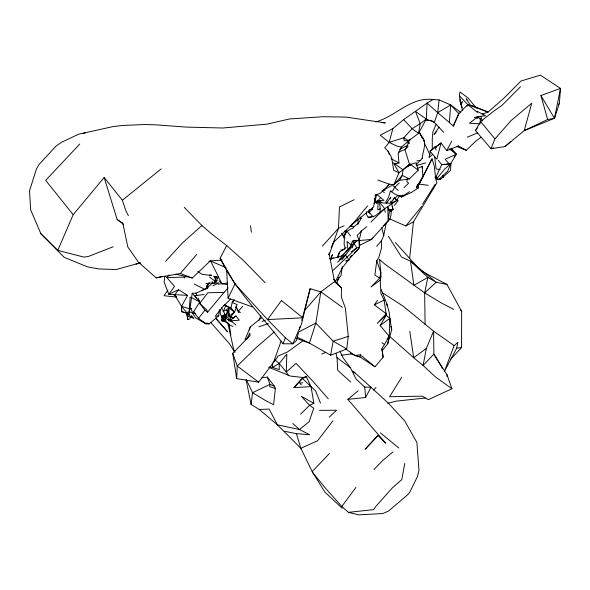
<?xml version="1.0" encoding="UTF-8"?>
<svg xmlns="http://www.w3.org/2000/svg" width="590" height="590" viewBox="0 0 590 590"><rect width="100%" height="100%" fill="white"/><g stroke="black" fill="none" stroke-linecap="round" stroke-linejoin="round"><path stroke-width="0.89" d="M352.628 247.896L352.636 244.533L354.103 243.559M450.627 359.273L461.55 347.562L461.646 311.373L446.991 284.432L422.093 271.452M228.979 315.237L229.053 308.024L224.421 304.469M333.475 279.122L341.463 287.972L341.344 297.028L345.371 308.15L348.292 336.403L346.706 348.963L330.651 355.209L309.425 343.107L297.006 337.074M480.208 122.978L480.334 118.406M215.048 281.703L215.239 276.334M207.687 288.451L207.828 284.867L209.273 282.876M277.536 357.171L258.663 382.158L236.679 378.64L237.239 366.036L232.718 353.307L250.116 335.474L249.784 333.099L246.745 339.316M446.785 164.315L450.878 163.659L450.583 170.348L440.819 179.124L438.584 179.685L436.541 178.947L436.047 176.86L441.755 164.625L450.878 163.659L447.64 171.159L438.584 179.685L436.047 176.86M376.693 201.227L378.094 202.414L377.733 209.848L380.285 208.808M443.68 132.337L434.329 122.359L426.312 119.077L420.183 123.716L412.174 128.65L403.774 137.78L404.209 140.737L408.457 140.796L418.524 133.399L426.312 119.077L427.094 103.117L433.016 99.54L439.1 99.916L450.686 104.932L460.761 112.454M446.954 376.523L447.036 374.82L433.879 354.125L433.598 331.182L403.295 306.284L382.268 292.655M358.152 218.897L357.916 223.19L358.514 222.954L353.056 227.585M341.322 355.283L351.205 353.934L360.018 356.957L374.997 366.766L383.109 357.201L382.276 350.6L387.719 343.741L389.252 336.307L389.82 318.342L386.28 315.252L384.156 300.155L380.934 293.636L380.226 280.125L380.941 276.74L380.816 272.639L379.577 259.357M206.404 288.613L206.552 286.334L209.133 282.942M224.436 315.532L224.583 313.46L221.368 307.656M422.16 167.907L422.278 166.292L417.454 168.482M520.542 86.693L501.729 105.603L493.764 111.097L480.592 121.562L475.488 130.574L491.027 148.732L505.092 146.512L524.215 130.604L554.489 118.295L559.372 103.339L560.5 88.412L540.381 75.136L520.97 81.022L503.41 98.67L488.107 112.056L467.723 104.636L458.887 113.656L453.297 126.098L449.381 122.499L450.686 104.932L437.728 112.675L434.329 122.359L431.548 120.5M328.955 254.828L329.095 253.036M418.391 184.146L418.457 187.878L411.931 192.111L401.569 197.031L395.042 194.125L390.396 191.153L388.552 197.215L385.794 202.156M219.414 309.824L218.735 315.761L209.266 323.814L206.234 323.873L195.57 317.885L193.033 313.718L190.179 306.999L192.2 293.23L196.02 293.178L206.81 288.318L211.294 284.004L213.698 283.016L218.735 282.986L212.776 285.877M419.785 269.63L409.644 258.391L413.435 221.877L436.939 182.708L434.963 176.897M449.381 122.499L437.728 112.675L439.1 99.916M344.685 249.518L344.944 247.092L344.095 244.105L344.405 238.994L342.178 233.765M261.967 377.755L267.344 377.076L274.527 386.325L275.382 388.53L273.59 404.688L265.515 400.551L252.579 392.689L246.281 379.547M236.295 307.921L234.473 312.169L228.964 316.137L230.565 316.815L234.473 312.169L230.97 307.862L232.172 302.515L237.173 304.624L235.727 307.265L238.448 310.937L240.425 312.494L238.323 312.073L238.448 310.937L242.748 306.402M366.287 213.528L366.486 211.795M354.915 355.541L360.276 354.797L360.018 356.957L354.915 355.541L345.924 349.096M191.927 315.812L190.88 317.56L189.043 314.337L190.157 297.242L191.669 297.773M359.089 247.542L359.834 245.211L371.405 239.488L388.198 220.984L389.474 210.416L387.719 206.758L396.768 200.482L397.933 200.784L394.319 205.504M342.259 508.322L324.898 492.104L312.191 471.594L300.848 448.297L277.418 424.829L259.261 409.46L251.082 404.452L252.579 392.689L269.947 384.348L274.527 386.325M386.413 222.179L383.729 235.602L381.28 241.059L381.664 247.498L378.832 257.395L376.774 260.64L374.879 275.154L379.702 278.074L380.941 276.74M164.942 275.95L164.086 281.991L168.806 294.322L187.627 295.361L181.521 306.313L181.698 311.668L187.008 313.209M342.266 266.614L340.968 275.596L337.222 280.464M407.218 179.028L406.842 181.558L408.604 183.195L403.988 187.65M375.631 194.486L373.669 206.898L352.628 224.053L333.999 241.834L332.554 244.179M398.265 152.213L404.924 149.528L407.683 145.317L408.369 140.973M462.508 110.271L460.252 101.598L459.404 95.683L459.994 91.966L467.995 97.925L476.359 108.022M354.148 199.737L339.471 206.928L338.49 228.301L329.102 255.042L329.227 254.157L334.552 281.614L320.864 291.851L315.827 323.091L309.425 343.107L296.114 338.247M390.492 198.926L390.779 197.222L386.317 203.417M330.651 355.209L333.158 341.182L315.827 323.091L299.196 331.757M456.749 348.122L457.788 342.362L454.13 345.622L444.366 371.53L456.749 348.122L461.55 347.562M415.95 164.794L422.211 158.459C422.61 151.21 427.831 142.02 421.408 136.113M461.579 102.048L461.1 104.666L462.619 101.48M404.77 463.452L401.775 479.611L392.321 487.915L375.941 506.286L373.61 509.627L348.461 512.356L341.802 506.456L325.968 488.756L312.855 472.767M454.13 345.622L433.598 331.182L426.349 348.425L423.089 365.468L435.531 376.981L451.933 388.744L428.333 399.681L422.278 396.17L389.584 396.723L401.738 377.246M222.791 318.858L221.914 317.619L222.268 315.82M547.653 119.49L554.489 118.295L560.5 88.412L540.927 95.551L547.653 119.49L524.215 130.604L531.76 103.184L511.191 120.471L494.944 138.879L491.027 148.732L493.55 147.906M425.102 324.478L424.667 292.883L427.839 277.403L410.529 261.134L401.495 257.041L388.404 236.273M226.287 310.871L227.969 310.318L226.088 318.622L224.783 317.715L227.969 310.318L226.361 310.65M341.802 259.925L355.866 241.716L356.22 240.167M181.521 306.313L188.313 314.706L189.715 308.858L181.521 306.313L174.677 294.926L178.586 289.705L187.627 295.361M338.218 257.402L339.479 252.151L346.205 247.535M342.414 307.383L320.864 291.851L310.141 288.724L301.446 324.175L292.824 343.815L283.053 343.778C261.783 315.488 235.447 290.641 220.144 258.221L226.685 245.558L211.508 233.824L201.905 225.52L184.264 207.348M350.357 257.66L358.875 248.545L359.281 247.564L359.045 240.543L361.456 230.897L366.818 226.634M430.317 152.279L428.982 157.633L432.323 154.668M408.42 166.387L408.87 164.625L410.212 165.576M301.792 320.4L310.141 288.724M393.943 184.117L399.6 180.37L409.327 178.932L418.185 170.2L416.149 162.737L410.537 164.44L398.988 172.745L393.685 170.34L391.708 157.7L388.021 151.136L384.724 147.788L389.194 142.36L392.822 128.657L403.604 119.63L427.094 103.117L437.728 112.675M298.481 332.731L296.35 340.651L292.824 343.815L285.383 337.79L267.565 319.574L235.027 283.945L220.144 258.221M299.425 329.205L300.14 326.565M387.719 343.741L391.731 329.618L389.82 318.342L380.13 325.518L389.252 336.307L381.863 348.926L383.109 357.201M436.541 178.947L444.89 168.865L450.878 163.659M477.045 118.317L477.59 116.621L485.592 115.773L477.037 111.23M477.03 118.354L477.59 116.621L478.955 117.734M336.824 283.178L338.889 277.086M249.231 330.098L250.33 326.919L261.289 317.995M221.914 317.619L222.504 315.93M344.538 235.83L346.485 230.366L344.199 231.243M273.731 361.736L281.098 341.153M418.457 187.878L416.37 187.753L417.639 184.353M349.877 247.837L352.341 241.281L354.258 240.344L359.045 240.543L371.405 239.488L373.433 237.342M259.047 320.436L260.854 315.635M283.053 343.778L285.383 337.79M227.865 310.996L229.053 308.024L230.97 307.862L225.786 305.509L223.404 305.436M409.261 142.677L408.87 143.658L408.686 140.118M467.037 106.296L467.723 104.636L459.404 95.683M225.786 305.509L223.286 311.52L229.053 308.024L234.473 312.169M245.027 339.611L250.33 326.919M226.258 320.901L221.988 320.805L221.899 319.773L224.583 313.46L225.948 315.606L221.22 320.038L221.988 320.805L227.202 322.398M377.799 180.061L389.407 184.176L393.877 184.744L398.988 172.745L393.427 162.729L403.022 169.861L402.24 175.451L399.6 180.37M389.828 203.875L391.067 200.969L393.117 209.789L388.891 210.033M113.169 246.782L88.441 256.451L84.046 257.115L57.768 250.403L73.175 214.686L104.165 177.472L122.373 200.261L125.7 210.232L128.369 215.733M335.231 281.732L342.502 267.513L348.668 259.77M337.318 257.129L339.479 252.151M436.172 124.269L432.898 131.784L432.286 138.259L432.271 149.676L429.992 151.21L436.843 159.16L441.047 142.972L446.77 150.679L458.43 145.988L466.27 150.303L475.23 141.689L480.85 137.345M453.297 126.098L458.799 113.641L450.686 104.932M214.222 283.392L215.608 280.265M392.822 128.657L380.24 135.206L389.194 142.36L403.774 137.78L408.457 140.796L410.448 139.528L401.37 147.102L398.184 154.027L398.951 162.995L394.636 163.828M435.708 178.578L434.321 166.336L432.027 158.784L419.202 184.087L428.215 185.297M252.491 306.911L228.079 298.208L235.027 283.945M331.145 247.586L333.999 241.834M330.673 258.671L332.671 254.703L331.381 256.112M419.202 184.087L432.027 158.784M446.77 150.679L451.704 141.209M377.954 435.56L365.24 449.108L377.954 435.56L385.72 443.193L347.842 399.393L365.623 397.476L370.999 387.261L353.292 371.405M351.47 255.271L348.956 259.947L346.485 260.92M357.865 224.436L361.139 218.366L360.121 217.135M416.37 187.753L422.846 176.373L422.278 166.292M399.43 195.887L396.849 200.246M450.391 164.16L456.299 154.248L451.077 148.201M380.13 325.518L386.28 315.252L377.312 323.327L386.258 313.74L374.303 304.846L377.578 300.303M215.498 281.814L218.411 277.138M422.617 204.243L435.169 184.235M206.906 322.981L209.266 323.814L204.826 323.283L198.601 318.29L193.594 311.704L199.811 302.006L198.093 297.994M354.177 242.32L352.739 244.548L355.866 241.716M394.386 197.79L390.868 203.174L396.768 200.482L394.386 197.79L397.933 200.784M390.757 211.648L392.173 209.487M439.115 127.086L434.122 134.38L436.386 131.732M167.988 290.051L164.064 295.738L176.388 297.05L175.245 295.634M221.899 319.773L222.895 318.357M475.488 130.574L477.575 127.61M234.105 299.808L232.172 302.515L234.149 299.794M341.802 506.456L355.858 487.48M223.994 292.448L207.614 312.191L204.944 310.126L199.715 303.408L207.82 292.765L223.994 292.448L228.138 287.868M332.974 420.788L317.545 440.804L300.848 448.297L296.423 433.65L284.292 431.224M198.601 318.29L204.944 310.126M387.121 339.051L389.252 336.307M454.145 157.014L456.299 154.248L451.195 149.005M350.622 246.672L346.072 251.959M339.449 259.556L344.56 253.117L352.636 244.533M558.332 104.636L559.372 103.339M190.88 317.56L187.472 316.011L189.043 314.337M178.586 289.705L168.806 294.322L174.529 286.379L166.867 277.595L169.028 274.925M373.949 203.403L375.078 202.001L378.168 200.563L383.979 200.408L376.553 194.346L375.24 200.88L374.318 198.365M269.372 366.906L272.595 367.393L279.254 363.44L286.814 354.089L286.29 372.054L288.51 375.749M378.168 200.563L380.705 197.436M389.385 218.816L405.839 225.97L421.695 206.426M351.552 225.225L367.577 205.873M104.165 177.472L117.145 219.517L122.779 223.108L127.831 247.004L138.414 262.167L156.239 277.883L180.326 273.502L196.669 254.504M304.403 310.716L320.864 291.851M223.75 318.888L224.783 317.715L231.877 321.86M320.481 403.154L315.643 390.949L311.055 386.627L293.931 387.615L302.84 377.489L306.306 376.678L311.055 386.627L313.865 403.346L309.514 405.249L300.612 414.254M214.458 283.517L217.356 280.228M376.619 246.273L381.28 241.059M322.42 246.096L338.49 228.301L344.088 225.734M393.877 184.744L402.24 175.451L409.327 178.932M165.576 261.333L182.317 243.058L201.905 225.52M361.456 230.897L357.223 235.454L359.045 240.543L359.834 245.211M510.748 141.386L505.092 146.512M79.812 143.99L45.681 180.37L73.175 214.686M293.931 387.615L302.486 378.529L306.306 376.678M312.191 471.594L329.478 453.459M373.964 469.559L382.667 460.502L392.999 451.874M373.507 390.093L376.022 387.483M344.803 253.243L341.463 256.23M350.128 257.373L352.001 255.477M354.502 252.955L358.875 248.545M185.85 276.393L184.109 278.008M388.198 220.984L387.719 206.758L384.695 208.654L370.911 222.039M230.697 298.946L223.094 306.424L215.21 316.24L218.735 315.761M175.813 274.136L192.303 278.015L210.306 260.861L221.958 260.131M399.209 183.011L394.548 187.458L392.557 191.101L390.396 191.153M346.109 251.79L347.975 250.027L347.001 241.472L350.895 244.562M332.531 270.899L356.832 247.8L359.281 247.564M329.213 417.174L336.566 410.234L319.64 410.36M225.948 315.606L221.22 320.038L225.358 319.61M337.51 262.307L345.497 254.887L348.956 259.947L345.504 261.046M379.141 259.194L385.019 264.239L424.667 292.883L436.172 282.241L446.991 284.432M408.14 146.63L404.924 149.528L409.077 162.995L411.06 164.721M368.75 212.592L372.6 209.192L372.334 207.532M430.766 150.502L435.103 146.689L436.519 147.537M387.49 185.857L389.407 184.176L380.639 193.011L375.159 195.533M274.195 331.949L255.551 348.166L237.239 366.036L258.663 382.158M383.721 225.38L389.99 219.082L390.978 215.188L391.2 211.124L388.891 210.21M402.564 169.913L408.87 164.625L410.301 165.679M347.842 399.393L358.204 390.772M375.948 202.466L377.32 201.338M232.504 318.748L235.956 315.952L239.275 320.208L228.817 320.96M122.373 200.261L161.092 168.969M379.938 212.157L375.233 215.874L369.775 217.194L368.072 217.201L366.272 214.045M235.956 315.952L231.177 319.692L228.212 314.168M402.269 196.492L403.663 195.401M393.198 199.162L398.132 195.349M476.314 117.912L469.441 123.192L480.179 123.9M435.199 147.441L441.047 142.972L429.992 151.21M381.199 202.812L378.411 200.814L384.695 208.654L380.137 212.031L380.078 206.22L378.411 200.814L383.109 202.99L389.142 203.13M380.226 280.125L370.992 286.976L379.702 278.074L380.816 272.639L376.774 260.64M426.349 348.425L413.686 357.717L389.82 336.558M303.002 340.799L287.463 351.957L277.374 356.375M351.043 251.856L356.832 247.8L352.341 241.281L359.045 240.543M330.4 259.902L333.276 257.919L334.058 258.125L343.247 255.559M409.526 191.639L404.268 195.083L399.57 195.74L401.569 197.031M391.613 185.548L382.431 190.703M405.839 225.97L413.435 221.877M399.622 149.314L407.683 145.317M374.303 304.846L384.156 300.155M458.43 145.988L457.029 146.608L466.27 150.303M201.736 290.546L206.766 288.37M321.675 354.103L325.776 352.348M467.265 137.227L477.745 132.772M378.455 200.88L375.565 201.758L376.302 203.174L378.094 202.414M416.658 165.451L425.685 162.914M189.294 309.411L191.772 308.408M186.329 312.604L187.834 319.603L190.135 318.696M262.115 321.439L265.411 320.23M82.991 133.642L85.41 132.757M375.823 121.857C395.654 116.532 410.81 96.524 433.016 99.54M482.148 114.143L488.107 112.056L471.934 105.492M258.995 326.772L268.376 323.563M215.711 276.474L214.258 276.961L216.08 277.079M348.292 336.403L333.158 341.182L346.706 348.963M221.988 320.805L225.343 319.78M353.004 228.323L350.548 229.008L346.957 231.656L344.088 235.897L344.258 236.612L341.669 233.109M139.771 262.985L116.06 269.564L98.714 268.922L87.704 266.938L64.155 257.314L40.865 233.692L30.665 209.848L29.5 190.917L36.418 168.991L39.11 164.433L56.035 146.077L61.485 142.286L78.758 134.166L113.251 126.548L122.735 125.441L144.867 124.527L155.878 124.844L186.329 127.108L222.769 128.001L267.152 124.136L289.425 118.974L322.892 116.724L345.762 117.063L385.373 122.904L381.914 122.654M140.14 262.816L135.98 263.929L140.42 263M474.22 117.513L477.59 116.621L480.629 119.527M156.239 277.883L162.184 276.356M387.755 403.28L396.222 401.148L425.279 398.007M235.727 307.265L236.605 307.066M329.168 258.745L333.276 257.919M369.215 209.686L372.6 209.192M416.865 160.923L420.368 160.414M208.86 261.259L210.645 261.068L221.884 283.812L227.224 283.038M218.278 284.173L223.426 283.443M204.169 294.499L194.722 295.708L196.47 297.832M340.688 250.101L343.328 249.858M205.91 283.502L212.275 282.942M209.649 275.021L211.191 274.925M375.66 202.547L378.279 202.429M350.069 225.985L351.751 225.911L351.67 224.134M445.125 164.477L441.755 164.625L438.245 160.347M259.261 409.46L269.143 409.084L277.418 424.829L299.491 429.527L309.676 434.727L296.423 433.65M368.072 217.201L371.442 217.105M166.867 277.595L183.969 277.108M388.692 209.885L393.117 209.789L392.166 206.249M302.825 382.851L299.528 382.91L301.276 384.827M425.346 120.36L430.663 120.478M223.647 316.211L221.42 316.159L222.312 318.637L220.35 313.651L220.129 309.698M340.216 351.721L343.181 357.96L350.379 367.651L356.021 379.001L364.731 387.077L370.999 387.261L388.493 403.331L404.644 420.832L416.901 442.485L418.974 470.444L417.418 476.661L409.652 492.436L407.52 494.885L388.603 511.021L382.814 513.543L358.632 514.864L348.461 512.356M439.108 179.058L440.819 179.124M302.84 377.489L290.56 376.103L268.62 367.238M211.655 275.501L202.164 274.35L197.856 271.525M221.884 283.812L227.202 284.469M350.121 226.294L353.572 226.752M383.382 190.098L385.13 190.334M227.858 319.78L230.373 320.156L235.786 324.957M440.177 169.566L436.076 168.939L434.734 157.102M401.37 147.102L396.274 145.833L389.194 142.36M213.403 276.26L216.006 276.924M188.313 314.706L187.207 313.209L181.698 311.668L181.536 306.254M275.382 388.53L269.733 386.656L269.947 384.348L267.344 377.076M233.08 326.358L229.635 325.164L225.159 321.181M228.212 315.908L233.286 317.722L229.385 316.277M180.326 273.502L192.303 278.015M210.645 261.068L225.867 267.572M189.309 311.594L193.446 313.556M194.162 284.041L204.125 288.989M453.622 309.278L441.969 303.319L424.667 292.883M191.78 297.699L199.811 302.006L192.2 293.23M391.141 158.71L398.951 162.995M313.865 403.346L301.424 396.355L309.514 405.249L313.769 408.236L309.131 421.666L299.491 429.527L292.861 423.554M216.235 276.393L217.74 277.263M202.2 321.307L206.234 323.873M442.33 176.948L443.415 177.686L442.943 175.171M426.312 119.077L415.507 111.414L420.183 123.716L418.524 133.399L412.174 128.65L403.604 119.63M352.26 370.999L355.209 373.146M381.907 342.635L384.437 344.486M336.02 353.491L337.023 357.665L350.379 367.651M410.537 164.44L418.185 170.2M117.145 219.517L123.494 224.333M209.575 277.042L215.372 281.445M449.337 148.739L456.299 154.248L445.185 159.234L449.41 164.293M467.723 104.636L477.612 112.498M374.997 366.766L360.276 354.797M380.462 432.89L398.833 448.031M381.973 190.74L384.385 192.731M471.322 105.743L469.928 104.592L466.284 98.759L467.037 100.285M274.579 359.524L279.254 363.44L286.29 372.054L296.062 363.285L312.862 381.236L328.283 398.825M398.162 190.496L392.38 184.95M226.685 245.558L243.412 260.507L265.19 282.743M350.726 382.04L337.731 370.314L337.023 357.665M334.552 281.614L341.463 287.972M199.715 303.408L206.603 309.765L207.614 312.191M302.486 378.529L311.055 386.627L309.285 384.569M173.755 294.484L176.388 297.05M40.865 233.692L57.768 250.403M226.582 316.262L230.373 320.156M360.018 217.208L361.139 218.366M214.981 276.496L216.751 278.34M193.594 311.704L195.438 313.637M191.3 315.82L193.756 318.416L192.429 317.796L191.492 316.461M409.644 258.391L395.389 242.549M210.549 322.258L229.37 343.601L234.68 352.09M219.104 280.847L220.859 282.757M215.822 318.334L227.57 331.801L215.483 317.973M480.592 121.562L494.944 138.879M350.526 235.978L346.485 230.366L344.088 235.897L345.003 238.013M373.131 217.054L368.322 211.014M460.62 309.927L461.646 311.373M212.098 281.452L213.433 283.495M442.537 368.499L433.879 354.125L423.089 365.468L413.686 357.717L409.799 331.351M540.927 95.551L554.489 118.295M235.115 352.112L233.765 349.833L227.718 322.612M422.971 139.07L419.689 132.912L421.88 137.315M423.797 140.612L424.616 142.153L423.812 140.641M429.904 154.831L424.276 142.743M196.02 293.178L197.053 295.583M388.021 151.136L389.407 154.499M350.541 352.296L351.205 353.934M381.317 289.661L386.907 304.086L389.282 312.707L390.064 320.923M447.036 374.82L451.933 388.744M237.173 308.732L238.323 312.073M214.79 276.518L215.66 279.1M462.176 107.535L460.252 101.598L460.178 98.972M375.8 201.61L376.302 203.174M435.103 146.689L436.054 150.103M227.969 310.318L229.584 316.151M480.872 116.311L482.178 121.031M368.942 211.817L369.377 213.396M390.853 326.255L391.731 329.618M381.767 227.688L383.729 235.602M381.863 348.926L382.276 350.6M246.067 379.613L251.082 404.452M232.718 353.307L236.679 378.64M229.075 323.785L230.808 334.987M384.695 208.654L385.204 212.385M250.529 225.837L251.406 232.217M187.008 312.081L187.834 319.603M187.207 313.209L187.472 316.011M364.731 387.077L365.623 397.476M272.285 362.798L272.595 367.393L279.254 369.665L279.254 363.44M226.693 270.286L228.079 298.208M386.907 304.086L386.974 305.561M422.197 158.046L422.211 158.459M206.552 286.334L206.19 288.989L207.828 284.867L206.552 286.334M281.459 300.553L267.565 319.574L302.862 317.804L281.459 300.553M427.839 277.403L413.885 285.339L410.529 261.134L436.172 282.241L427.839 277.403"/></g></svg>
